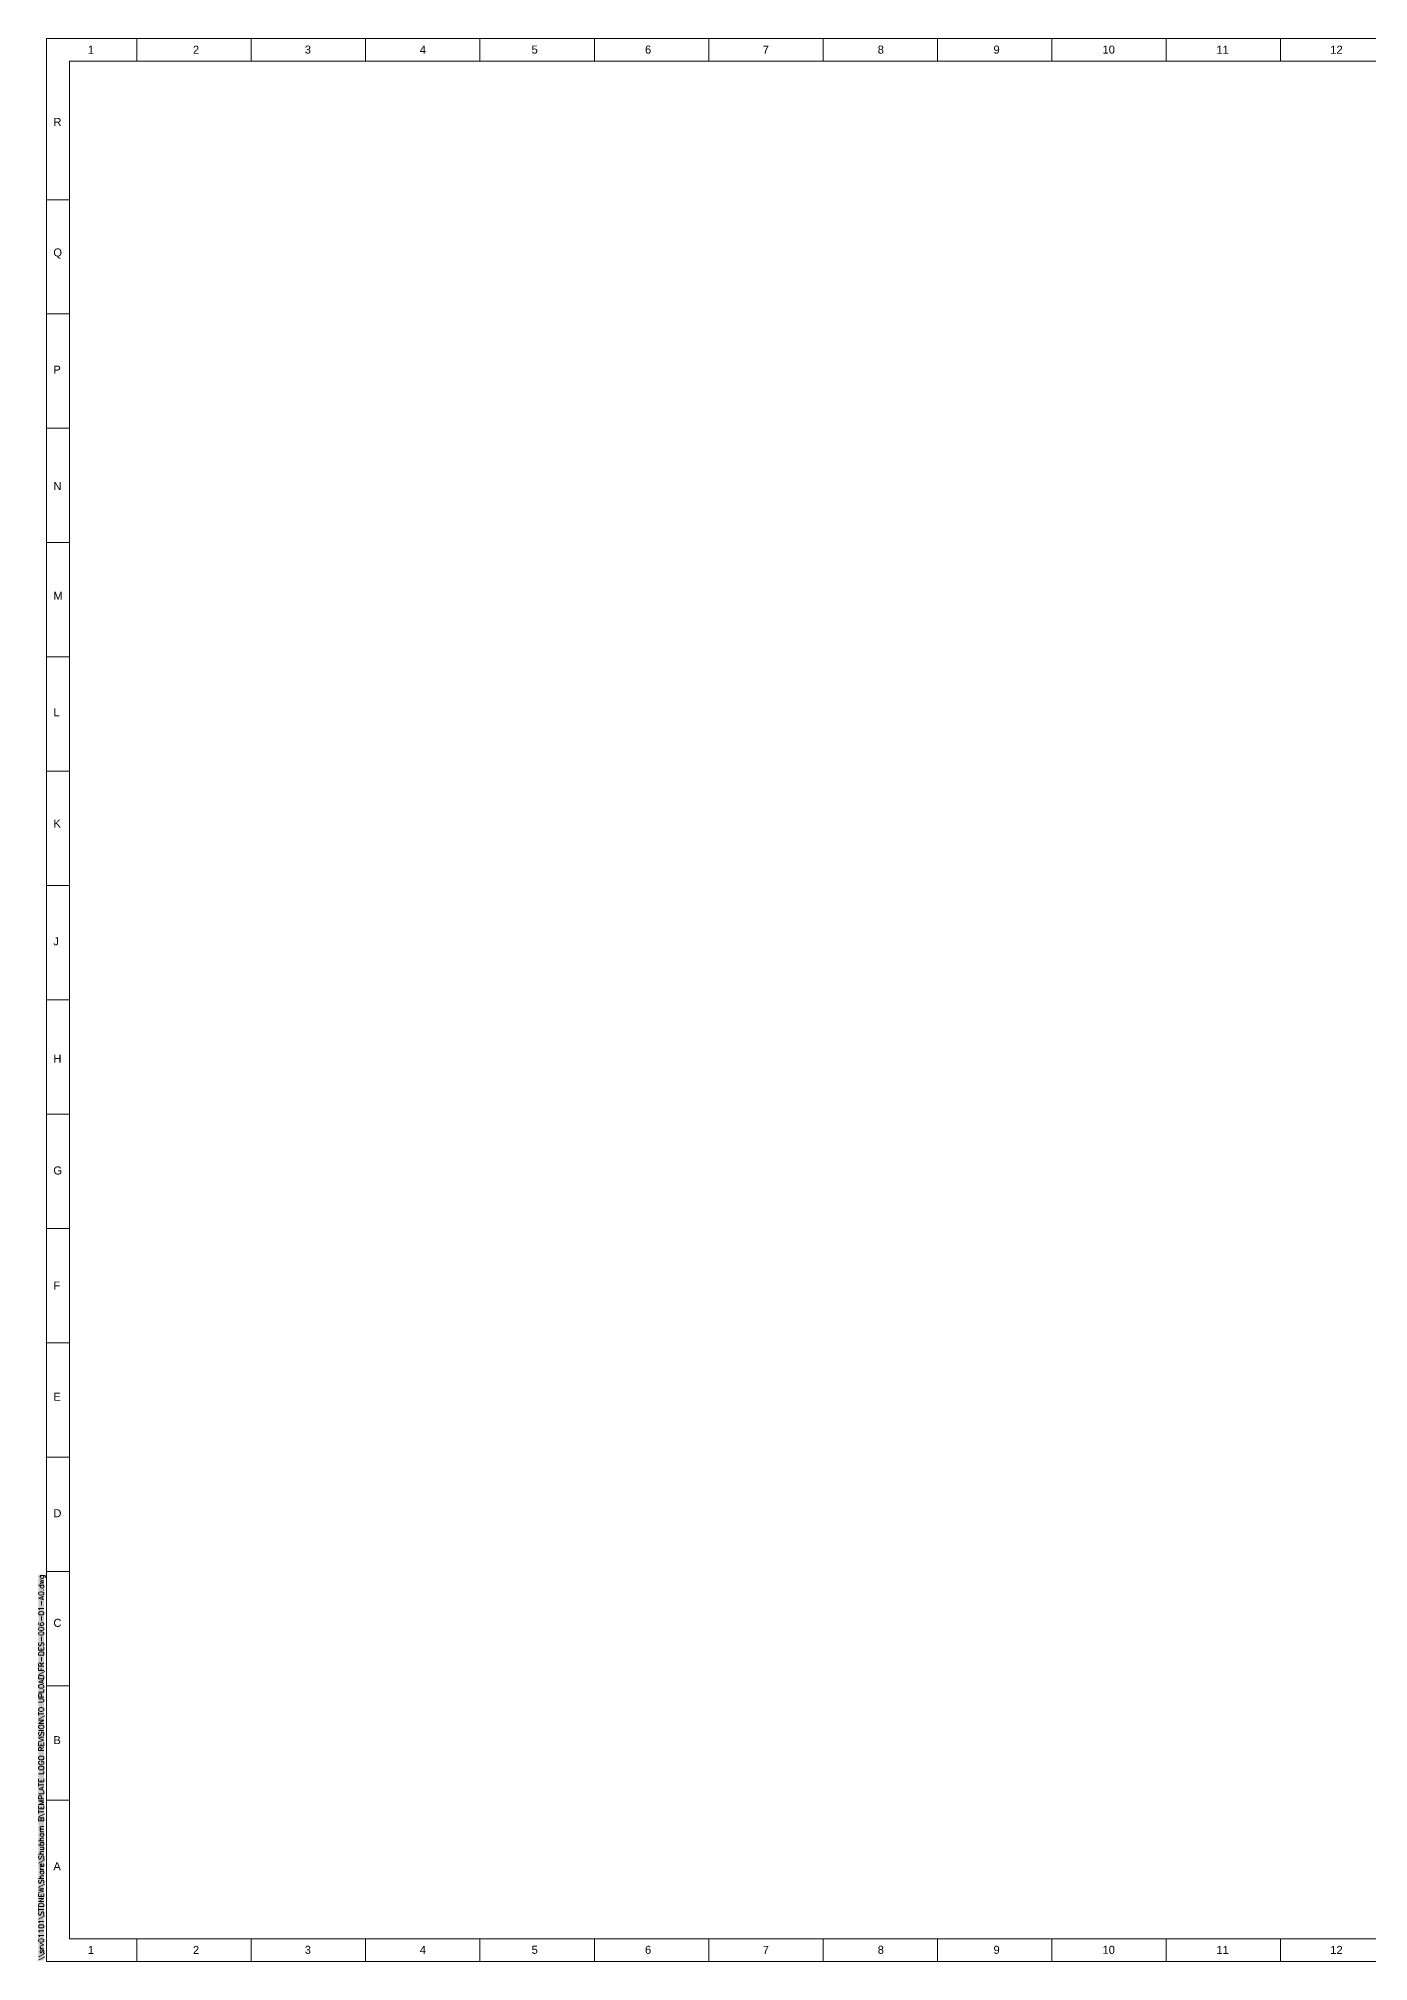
# Model space of a CAD drawing. Extents: x -736 to 447, y 644 to 1485.
# Drawn here: x -736 to -154, y 644 to 1485 of the extents above; entities that cross this region are included whole.
import ezdxf

# ---------------------------------------------------------------- set-up
doc = ezdxf.new("R2010")
doc.units = 0
doc.header["$LTSCALE"] = 10
doc.header["$MEASUREMENT"] = 0
doc.layers.get('0').update_dxf_attribs({"linetype": 'CONTINUOUS'})
for name, color, linetype in [('P5', 2, 'CONTINUOUS'), ('P7', 1, 'CONTINUOUS'), ('TXT', 4, 'CONTINUOUS')]:
    doc.layers.add(name, color=color, linetype=linetype)
doc.styles.get("Standard").update_dxf_attribs({"font": 'ROMANS.SHX'})

# ---------------------------------------------------------------- blocks, each defined once
blk = doc.blocks.new('A0')
at = {"layer": 'P5', "lineweight": 0, "ltscale": 8}
for p, q in [((-420.17, 1571.92), (-420.17, 1561.92)), ((-370.17, 1571.92), (-370.17, 1561.92)), ((-320.17, 1571.92), (-320.17, 1561.92)), ((-270.17, 1571.92), (-270.17, 1561.92)), ((-220.17, 1571.92), (-220.17, 1561.92)), ((-170.17, 1571.92), (-170.17, 1561.92)), ((-120.17, 1571.92), (-120.17, 1561.92)), ((-70.17, 1571.92), (-70.17, 1561.92)), ((-20.17, 1571.92), (-20.17, 1561.92)), ((29.83, 1571.92), (29.83, 1561.92)), ((79.83, 1571.92), (79.83, 1561.92)), ((709.33, 1561.92), (-449.67, 1561.92)), ((-449.67, 1561.92), (-449.67, 740.92)), ((-459.67, 1501.42), (-449.67, 1501.42)), ((-459.67, 1451.42), (-449.67, 1451.42)), ((-459.67, 1401.42), (-449.67, 1401.42)), ((-459.67, 1351.42), (-449.67, 1351.42)), ((-459.67, 1301.42), (-449.67, 1301.42)), ((-459.67, 1251.42), (-449.67, 1251.42)), ((-459.67, 1201.42), (-449.67, 1201.42)), ((-459.67, 1151.42), (-449.67, 1151.42)), ((-459.67, 1101.42), (-449.67, 1101.42)), ((-459.67, 1051.42), (-449.67, 1051.42)), ((-459.67, 1001.42), (-449.67, 1001.42)), ((-459.67, 951.42), (-449.67, 951.42)), ((-459.67, 901.42), (-449.67, 901.42)), ((-459.67, 851.42), (-449.67, 851.42)), ((-459.67, 801.42), (-449.67, 801.42)), ((-449.67, 740.92), (709.33, 740.92)), ((-420.17, 740.92), (-420.17, 730.92)), ((-370.17, 740.92), (-370.17, 730.92)), ((-320.17, 740.92), (-320.17, 730.92)), ((-270.17, 740.92), (-270.17, 730.92)), ((-220.17, 740.92), (-220.17, 730.92)), ((-170.17, 740.92), (-170.17, 730.92)), ((-120.17, 740.92), (-120.17, 730.92)), ((-70.17, 740.92), (-70.17, 730.92)), ((-20.17, 740.92), (-20.17, 730.92)), ((29.83, 740.92), (29.83, 730.92)), ((79.83, 740.92), (79.83, 730.92))]:
    blk.add_line(p, q, dxfattribs=at)
at = {"layer": 'P7', "lineweight": 0, "ltscale": 8}
for p, q in [((719.33, 1571.92), (-459.67, 1571.92)), ((-459.67, 1571.92), (-459.67, 730.92)), ((-459.67, 730.92), (719.33, 730.92))]:
    blk.add_line(p, q, dxfattribs=at)
at = {"layer": 'P5', "lineweight": 0, "ltscale": 8, "char_height": 3.5, "attachment_point": 7}
for s, insert, width in [('{\\fArial|b0||i0||c0|p34;\\C7;\\H3.5;\\W1.;1}', (-441.63, 1565.25), 2.7391), ('{\\fArial|b0||i0||c0|p34;\\C7;\\H3.5;\\W1.;2}', (-395.67, 1565.25), 2.7391), ('{\\fArial|b0||i0||c0|p34;\\C7;\\H3.5;\\W1.;3}', (-346.79, 1565.25), 2.7391), ('{\\fArial|b0||i0||c0|p34;\\C7;\\H3.5;\\W1.;4}', (-296.51, 1565.25), 2.7391), ('{\\fArial|b0||i0||c0|p34;\\C7;\\H3.5;\\W1.;5}', (-247.62, 1565.25), 2.7391), ('{\\fArial|b0||i0||c0|p34;\\C7;\\H3.5;\\W1.;6}', (-198.04, 1565.25), 2.7391), ('{\\fArial|b0||i0||c0|p34;\\C7;\\H3.5;\\W1.;7}', (-146.56, 1565.25), 2.7391), ('{\\fArial|b0||i0||c0|p34;\\C7;\\H3.5;\\W1.;8}', (-96.29, 1565.25), 2.7391), ('{\\fArial|b0||i0||c0|p34;\\C7;\\H3.5;\\W1.;9}', (-45.67, 1565.25), 2.7391), ('{\\fArial|b0||i0||c0|p34;\\C7;\\H3.5;\\W1.;10}', (1.98, 1565.25), 5.4783), ('{\\fArial|b0||i0||c0|p34;\\C7;\\H3.5;\\W1.;11}', (51.77, 1565.25), 5.4783), ('{\\fArial|b0||i0||c0|p34;\\C7;\\H3.5;\\W1.;12}', (101.56, 1565.25), 5.4783), ('{\\fArial|b0||i0||c0|p34;\\C7;\\H3.5;\\W1.;R}', (-456.69, 1533.66), 4.0326), ('{\\fArial|b0||i0||c0|p34;\\C7;\\H3.5;\\W1.;Q}', (-456.69, 1475.61), 4.0326), ('{\\fArial|b0||i0||c0|p34;\\C7;\\H3.5;\\W1.;P}', (-456.69, 1425.33), 4.0326), ('{\\fArial|b0||i0||c0|p34;\\C7;\\H3.5;\\W1.;N}', (-456.69, 1374.42), 4.0326), ('{\\fArial|b0||i0||c0|p34;\\C7;\\H3.5;\\W1.;M}', (-456.69, 1326.42), 4.0326), ('{\\fArial|b0||i0||c0|p34;\\C7;\\H3.5;\\W1.;L}', (-456.69, 1275.5), 4.0326), ('{\\fArial|b0||i0||c0|p34;\\C7;\\H3.5;\\W1.;K}', (-456.69, 1226.85), 4.0326), ('{\\fArial|b0||i0||c0|p34;\\C7;\\H3.5;\\W1.;J}', (-456.69, 1175.28), 4.0326), ('{\\fArial|b0||i0||c0|p34;\\C7;\\H3.5;\\W1.;H}', (-456.69, 1124.04), 4.0326), ('{\\fArial|b0||i0||c0|p34;\\C7;\\H3.5;\\W1.;G}', (-456.69, 1075.06), 4.0326), ('{\\fArial|b0||i0||c0|p34;\\C7;\\H3.5;\\W1.;F}', (-456.69, 1024.79), 4.0326), ('{\\fArial|b0||i0||c0|p34;\\C7;\\H3.5;\\W1.;E}', (-456.69, 976.14), 4.0326), ('{\\fArial|b0||i0||c0|p34;\\C7;\\H3.5;\\W1.;D}', (-456.69, 925.23), 4.0326), ('{\\fArial|b0||i0||c0|p34;\\C7;\\H3.5;\\W1.;C}', (-456.69, 877.23), 4.0326), ('{\\fArial|b0||i0||c0|p34;\\C7;\\H3.5;\\W1.;B}', (-456.69, 825.98), 4.0326), ('{\\fArial|b0||i0||c0|p34;\\C7;\\H3.5;\\W1.;A}', (-456.69, 770.85), 4.0326), ('{\\fArial|b0||i0||c0|p34;\\C7;\\H3.5;\\W1.;1}', (-441.63, 734.25), 2.7391), ('{\\fArial|b0||i0||c0|p34;\\C7;\\H3.5;\\W1.;2}', (-395.67, 734.25), 2.7391), ('{\\fArial|b0||i0||c0|p34;\\C7;\\H3.5;\\W1.;3}', (-346.79, 734.25), 2.7391), ('{\\fArial|b0||i0||c0|p34;\\C7;\\H3.5;\\W1.;4}', (-296.51, 734.25), 2.7391), ('{\\fArial|b0||i0||c0|p34;\\C7;\\H3.5;\\W1.;5}', (-247.62, 734.25), 2.7391), ('{\\fArial|b0||i0||c0|p34;\\C7;\\H3.5;\\W1.;6}', (-198.04, 734.25), 2.7391), ('{\\fArial|b0||i0||c0|p34;\\C7;\\H3.5;\\W1.;7}', (-146.56, 734.25), 2.7391), ('{\\fArial|b0||i0||c0|p34;\\C7;\\H3.5;\\W1.;8}', (-96.29, 734.25), 2.7391), ('{\\fArial|b0||i0||c0|p34;\\C7;\\H3.5;\\W1.;9}', (-45.67, 734.25), 2.7391), ('{\\fArial|b0||i0||c0|p34;\\C7;\\H3.5;\\W1.;10}', (1.98, 734.25), 5.4783), ('{\\fArial|b0||i0||c0|p34;\\C7;\\H3.5;\\W1.;11}', (51.77, 734.25), 5.4783), ('{\\fArial|b0||i0||c0|p34;\\C7;\\H3.5;\\W1.;12}', (101.56, 734.25), 5.4783)]:
    blk.add_mtext(s, dxfattribs=dict(at, insert=insert, width=width))
at = {"layer": 'TXT', "insert": (-460, 731.5), "char_height": 2.4, "attachment_point": 7, "rotation": 90, "bg_fill": 1, "box_fill_scale": 1, "bg_fill_color": 7, "bg_fill_transparency": 0}
blk.add_mtext('\\\\\\\\srv01101\\\\STDNEW\\\\Share\\\\Shubham B\\\\TEMPLATE LOGO REVISION\\\\TO UPLOAD\\\\FR-DES-006-01-A0.dwg', dxfattribs=at)

msp = doc.modelspace()

# ---------------------------------------------------------------- block references
at = {"linetype": 'Continuous', "lineweight": 0}
msp.add_blockref('A0', (-272.55, -86.49), dxfattribs=at)

doc.saveas('drawing.dxf')
